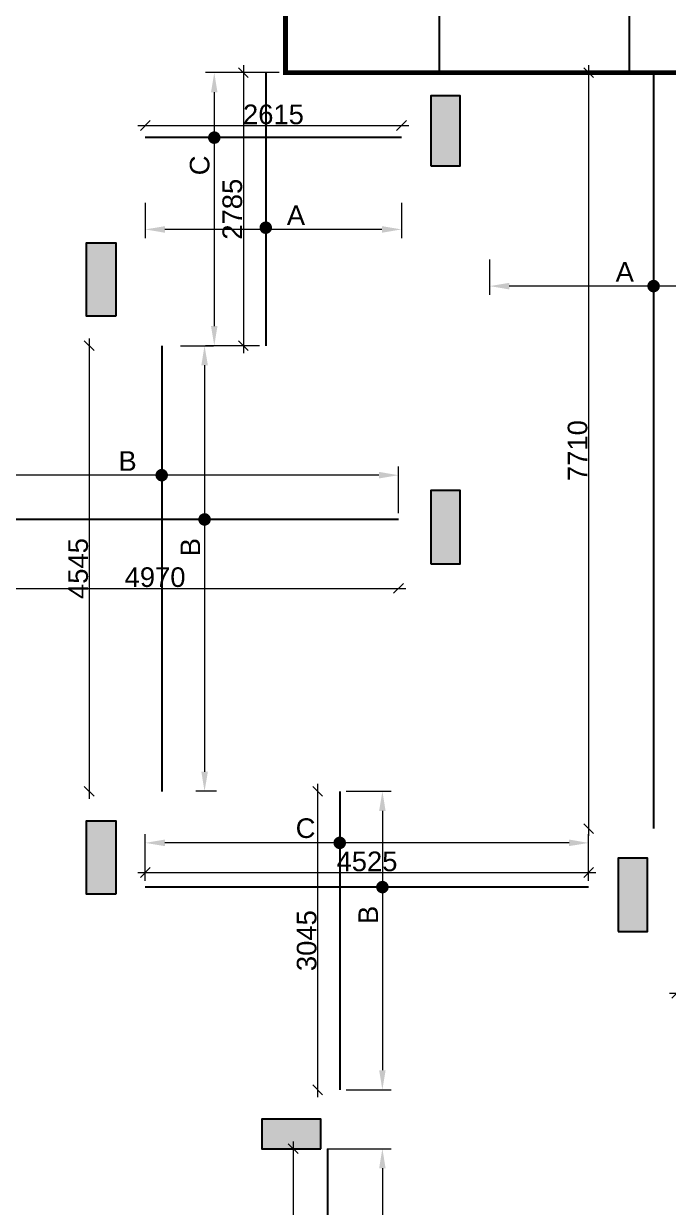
# Model space of a CAD drawing. Header units: millimetres. Extents: x 1123469 to 1883119, y -126924 to 196924.
# Drawn here: x 1764992 to 1771572, y 136600 to 148672 of the extents above; entities that cross this region are included whole.
import ezdxf

# ---------------------------------------------------------------- set-up
doc = ezdxf.new("R2010")
doc.units = ezdxf.units.MM
doc.header["$LTSCALE"] = 500
doc.header["$MEASUREMENT"] = 0
doc.header["$PDMODE"] = 34
doc.linetypes.add('CONTINOUS', pattern=[0])
doc.linetypes.add('Site$0$CENTER2', pattern=[1.125, 0.75, -0.125, 0.125, -0.125])
doc.layers.get('Defpoints').update_dxf_attribs({"lineweight": 0})
for name, color, linetype in [('COL. DIM', 3, 'Continuous'), ('GRID', 7, 'Continuous'), ('reinf.', 4, 'Continuous'), ('TOWER AREA COLUMN.', 6, 'Continuous')]:
    doc.layers.add(name, color=color, linetype=linetype)
for name, color, linetype, lineweight in [('CUT OUT', 1, 'Continuous', 13), ('dim-M', 1, 'Continuous', 15), ('FOOTING', 1, 'Continuous', 15), ('S - SUNK', 251, 'Continuous', 0), ('TOWER COL HATCH', 253, 'Continuous', 20)]:
    doc.layers.add(name, color=color, linetype=linetype, lineweight=lineweight)
doc.styles.add('3mm', font='arial.ttf')
doc.dimstyles.new('PARAMVEER', dxfattribs={"dimtxt": 200, "dimasz": 100, "dimexe": 0, "dimexo": 25, "dimgap": 10, "dimtad": 1, "dimdec": 0, "dimrnd": 5, "dimzin": 0, "dimdsep": 46, "dimtxsty": '3mm', "dimblk": 'OBLIQUE', "dimcen": 0.09, "dimdle": 75, "dimclrd": 1, "dimclre": 1, "dimclrt": 3, "dimadec": 0, "dimazin": 0, "dimtfac": 1, "dimtdec": 0, "dimtmove": 1, "dimatfit": 3, "dimfxl": 100, "dimtolj": 1, "dimtzin": 0, "dimlwd": 18, "dimlwe": 5, "dimarcsym": 0})

# ---------------------------------------------------------------- blocks, each defined once
blk = doc.blocks.new('3tgra')
at = {"layer": 'TOWER COL HATCH'}
h = blk.add_hatch(color=253, dxfattribs=at)
h.dxf.hatch_style = 1
h.paths.add_polyline_path([(1374496, 84657), (1374196, 84657), (1374196, 85372), (1374496, 85372)])
h = blk.add_hatch(color=253, dxfattribs=at)
h.dxf.hatch_style = 1
h.paths.add_polyline_path([(1377711, 83122), (1378011, 83122), (1378011, 83872), (1377711, 83872)])
h = blk.add_hatch(color=253, dxfattribs=at)
h.dxf.hatch_style = 1
h.paths.add_polyline_path([(1374496, 80597), (1374196, 80597), (1374196, 81347), (1374496, 81347)])
h = blk.add_hatch(color=253, dxfattribs=at)
h.dxf.hatch_style = 1
h.paths.add_polyline_path([(1377711, 77227), (1378011, 77227), (1378011, 77977), (1377711, 77977)])
h = blk.add_hatch(color=253, dxfattribs=at)
h.dxf.hatch_style = 1
h.paths.add_polyline_path([(1372586, 76847), (1372286, 76847), (1372286, 77597), (1372586, 77597)])
h = blk.add_hatch(color=253, dxfattribs=at)
h.dxf.hatch_style = 1
h.paths.add_polyline_path([(1375620, 74632), (1375620, 74932), (1376220, 74932), (1376220, 74632)])
at = {"layer": 'TOWER AREA COLUMN.', "color": 4}
for points in [[(1374496, 84657), (1374196, 84657), (1374196, 85372), (1374496, 85372)], [(1377711, 83122), (1378011, 83122), (1378011, 83872), (1377711, 83872)], [(1374496, 80597), (1374196, 80597), (1374196, 81347), (1374496, 81347)], [(1377711, 77227), (1378011, 77227), (1378011, 77977), (1377711, 77977)], [(1372586, 76847), (1372286, 76847), (1372286, 77597), (1372586, 77597)], [(1375620, 74632), (1375620, 74932), (1376220, 74932), (1376220, 74632)]]:
    blk.add_lwpolyline(points, close=True, dxfattribs=at)
blk = doc.blocks.new('_Oblique')
at = {"color": 0, "linetype": 'ByBlock', "lineweight": -2}
blk.add_line((-0.5, -0.5), (0.5, 0.5), dxfattribs=at)
blk = doc.blocks.new('*D2619')
at = {"layer": 'COL. DIM', "color": 1, "linetype": 'CONTINOUS', "lineweight": 5, "ltscale": 10, "transparency": 16777216}
for p, q in [((1727133, 148342), (1727133, 147560)), ((1726833, 147450), (1726833, 147740))]:
    blk.add_line(p, q, dxfattribs=at)
at = {"layer": 'COL. DIM', "color": 1, "lineweight": 18, "ltscale": 10, "transparency": 16777216}
blk.add_line((1726743, 147650), (1727223, 147650), dxfattribs=at)
at = {"layer": 'Defpoints', "color": 0, "ltscale": 10, "transparency": 16777216}
for p in [(1727133, 148407), (1727133, 147650), (1726833, 147385), (1777403, 138783), (1771658, 138638), (1777403, 138638)]:
    blk.add_point(p, dxfattribs=at)
at = {"layer": 'S - SUNK', "color": 1, "lineweight": 18, "ltscale": 10, "transparency": 16777216}
blk.add_line((1771583, 138783), (1777478, 138783), dxfattribs=at)
at = {"layer": 'S - SUNK', "color": 1, "lineweight": 5, "ltscale": 10, "transparency": 16777216}
for p, q in [((1771658, 138783), (1771658, 138783)), ((1777403, 138783), (1777403, 138783))]:
    blk.add_line(p, q, dxfattribs=at)
at = {"layer": 'COL. DIM', "color": 1, "lineweight": 18, "ltscale": 10, "transparency": 16777216, "xscale": 90, "yscale": 90, "zscale": 90, "rotation": 180}
blk.add_blockref('_Oblique', (1726833, 147650), dxfattribs=at)
at = {"layer": 'COL. DIM', "color": 1, "lineweight": 18, "ltscale": 10, "transparency": 16777216, "xscale": 90, "yscale": 90, "zscale": 90}
blk.add_blockref('_Oblique', (1727133, 147650), dxfattribs=at)
at = {"layer": 'S - SUNK', "color": 1, "lineweight": 18, "ltscale": 10, "transparency": 16777216, "xscale": 100, "yscale": 100, "zscale": 100, "rotation": 180}
blk.add_blockref('_Oblique', (1771658, 138783), dxfattribs=at)
at = {"layer": 'S - SUNK', "color": 1, "lineweight": 18, "ltscale": 10, "transparency": 16777216, "xscale": 100, "yscale": 100, "zscale": 100}
blk.add_blockref('_Oblique', (1777403, 138783), dxfattribs=at)
at = {"layer": 'COL. DIM', "color": 3, "ltscale": 10, "transparency": 16777216, "insert": (1726983, 147797), "char_height": 200, "attachment_point": 5, "style": '3mm'}
blk.add_mtext('\\A1;300', dxfattribs=at)
at = {"layer": 'S - SUNK', "color": 3, "ltscale": 10, "transparency": 16777216, "insert": (1774531, 138895), "char_height": 200, "attachment_point": 5, "style": '3mm'}
blk.add_mtext('\\A1;5745', dxfattribs=at)
blk = doc.blocks.new('*D2620')
at = {"layer": 'COL. DIM', "color": 1, "lineweight": 18, "ltscale": 10, "transparency": 16777216}
for p, q in [((1724487, 148017), (1724487, 148497)), ((1724487, 147478), (1724487, 148107))]:
    blk.add_line(p, q, dxfattribs=at)
at = {"layer": 'COL. DIM', "color": 1, "linetype": 'CONTINOUS', "lineweight": 5, "ltscale": 10, "transparency": 16777216}
for p, q in [((1724574, 148407), (1724397, 148407)), ((1724879, 148107), (1724397, 148107))]:
    blk.add_line(p, q, dxfattribs=at)
at = {"layer": 'Defpoints', "color": 0, "ltscale": 10, "transparency": 16777216}
for p in [(1724487, 148407), (1724639, 148407), (1724944, 148107), (1739358, 147158), (1733828, 147040), (1739358, 147040), (1770889, 134233), (1770567, 126523), (1770889, 126523)]:
    blk.add_point(p, dxfattribs=at)
at = {"layer": 'S - SUNK', "color": 1, "lineweight": 18, "ltscale": 10, "transparency": 16777216}
for p, q in [((1733753, 147158), (1739433, 147158)), ((1770567, 134308), (1770567, 126448))]:
    blk.add_line(p, q, dxfattribs=at)
at = {"layer": 'S - SUNK', "color": 1, "lineweight": 5, "ltscale": 10, "transparency": 16777216}
for p, q in [((1733828, 147158), (1733828, 147158)), ((1739358, 147158), (1739358, 147158)), ((1770567, 134233), (1770567, 134233)), ((1770567, 126523), (1770567, 126523))]:
    blk.add_line(p, q, dxfattribs=at)
at = {"layer": 'COL. DIM', "color": 1, "lineweight": 18, "ltscale": 10, "transparency": 16777216, "xscale": 90, "yscale": 90, "zscale": 90}
for p, rotation in [((1724487, 148407), 90), ((1724487, 148107), 270)]:
    blk.add_blockref('_Oblique', p, dxfattribs=dict(at, rotation=rotation))
at = {"layer": 'S - SUNK', "color": 1, "lineweight": 18, "ltscale": 10, "transparency": 16777216, "xscale": 100, "yscale": 100, "zscale": 100}
for p, rotation in [((1733828, 147158), 180), ((1770567, 134233), 90), ((1770567, 126523), 270)]:
    blk.add_blockref('_Oblique', p, dxfattribs=dict(at, rotation=rotation))
blk.add_blockref('_Oblique', (1739358, 147158), dxfattribs=at)
at = {"layer": 'COL. DIM', "color": 3, "ltscale": 10, "transparency": 16777216, "insert": (1724339, 147744), "char_height": 200, "attachment_point": 5, "rotation": 90, "style": '3mm'}
blk.add_mtext('\\A1;300', dxfattribs=at)
at = {"layer": 'S - SUNK', "color": 3, "ltscale": 10, "transparency": 16777216, "insert": (1736593, 147270), "char_height": 200, "attachment_point": 5, "style": '3mm'}
blk.add_mtext('\\A1;5530', dxfattribs=at)
at = {"layer": 'S - SUNK', "color": 3, "ltscale": 10, "transparency": 16777216, "insert": (1770455, 130378), "char_height": 200, "attachment_point": 5, "rotation": 90, "style": '3mm'}
blk.add_mtext('\\A1;7710', dxfattribs=at)
blk = doc.blocks.new('*D2576')
at = {"layer": 'COL. DIM', "color": 1, "linetype": 'CONTINOUS', "lineweight": 5, "ltscale": 10, "transparency": 16777216}
for p, q in [((1766591, 145388), (1766928, 145388)), ((1766960, 140843), (1766748, 140843))]:
    blk.add_line(p, q, dxfattribs=at)
at = {"layer": 'COL. DIM', "color": 1, "lineweight": 18, "ltscale": 10, "transparency": 16777216}
blk.add_line((1766838, 145188), (1766838, 141043), dxfattribs=at)
at = {"layer": 'COL. DIM', "color": 1, "ltscale": 10, "transparency": 16777216}
for points in [[(1766805, 145188), (1766872, 145188), (1766838, 145388)], [(1766805, 141043), (1766872, 141043), (1766838, 140843)]]:
    blk.add_solid(points, dxfattribs=at)
at = {"layer": 'Defpoints', "color": 0, "ltscale": 10, "transparency": 16777216}
for p in [(1766526, 145388), (1766838, 140843), (1767025, 140843)]:
    blk.add_point(p, dxfattribs=at)
at = {"layer": 'COL. DIM', "color": 3, "ltscale": 10, "transparency": 16777216, "insert": (1766693, 143333), "char_height": 200, "attachment_point": 5, "rotation": 90, "style": '3mm'}
blk.add_mtext('\\A1;B', dxfattribs=at)
blk = doc.blocks.new('*D2581')
at = {"layer": 'COL. DIM', "color": 1, "linetype": 'CONTINOUS', "lineweight": 5, "ltscale": 10, "transparency": 16777216}
for p, q in [((1767598, 148173), (1766847, 148173)), ((1767398, 145388), (1766847, 145388))]:
    blk.add_line(p, q, dxfattribs=at)
at = {"layer": 'COL. DIM', "color": 1, "lineweight": 18, "ltscale": 10, "transparency": 16777216}
blk.add_line((1766937, 147973), (1766937, 145588), dxfattribs=at)
at = {"layer": 'COL. DIM', "color": 1, "ltscale": 10, "transparency": 16777216}
for points in [[(1766904, 147973), (1766970, 147973), (1766937, 148173)], [(1766904, 145588), (1766970, 145588), (1766937, 145388)]]:
    blk.add_solid(points, dxfattribs=at)
at = {"layer": 'Defpoints', "color": 0, "ltscale": 10, "transparency": 16777216}
for p in [(1767663, 148173), (1766937, 145388), (1767463, 145388)]:
    blk.add_point(p, dxfattribs=at)
at = {"layer": 'COL. DIM', "color": 3, "ltscale": 10, "transparency": 16777216, "insert": (1766789, 147227), "char_height": 200, "attachment_point": 5, "rotation": 90, "style": '3mm'}
blk.add_mtext('\\A1;C', dxfattribs=at)
blk = doc.blocks.new('*D2590')
at = {"layer": 'COL. DIM', "color": 1, "linetype": 'CONTINOUS', "lineweight": 5, "ltscale": 10, "transparency": 16777216}
for p, q in [((1768283, 140843), (1768743, 140843)), ((1768283, 137798), (1768743, 137798))]:
    blk.add_line(p, q, dxfattribs=at)
at = {"layer": 'COL. DIM', "color": 1, "lineweight": 18, "ltscale": 10, "transparency": 16777216}
blk.add_line((1768653, 140643), (1768653, 137998), dxfattribs=at)
at = {"layer": 'COL. DIM', "color": 1, "ltscale": 10, "transparency": 16777216}
for points in [[(1768620, 140643), (1768686, 140643), (1768653, 140843)], [(1768620, 137998), (1768686, 137998), (1768653, 137798)]]:
    blk.add_solid(points, dxfattribs=at)
at = {"layer": 'Defpoints', "color": 0, "ltscale": 10, "transparency": 16777216}
for p in [(1768218, 140843), (1768218, 137798), (1768653, 137798)]:
    blk.add_point(p, dxfattribs=at)
at = {"layer": 'COL. DIM', "color": 3, "ltscale": 10, "transparency": 16777216, "insert": (1768508, 139583), "char_height": 200, "attachment_point": 5, "rotation": 90, "style": '3mm'}
blk.add_mtext('\\A1;B', dxfattribs=at)
blk = doc.blocks.new('*D2604')
at = {"layer": 'COL. DIM', "color": 1, "linetype": 'CONTINOUS', "lineweight": 5, "ltscale": 10, "transparency": 16777216}
for p, q in [((1768089, 137198), (1768743, 137198)), ((1767182, 133283), (1768743, 133283))]:
    blk.add_line(p, q, dxfattribs=at)
at = {"layer": 'COL. DIM', "color": 1, "lineweight": 18, "ltscale": 10, "transparency": 16777216}
blk.add_line((1768653, 136998), (1768653, 133483), dxfattribs=at)
at = {"layer": 'COL. DIM', "color": 1, "ltscale": 10, "transparency": 16777216}
for points in [[(1768620, 136998), (1768686, 136998), (1768653, 137198)], [(1768620, 133483), (1768686, 133483), (1768653, 133283)]]:
    blk.add_solid(points, dxfattribs=at)
at = {"layer": 'Defpoints', "color": 0, "ltscale": 10, "transparency": 16777216}
for p in [(1768024, 137198), (1767117, 133283), (1768653, 133283)]:
    blk.add_point(p, dxfattribs=at)
at = {"layer": 'COL. DIM', "color": 3, "ltscale": 10, "transparency": 16777216, "insert": (1768508, 134942), "char_height": 200, "attachment_point": 5, "rotation": 90, "style": '3mm'}
blk.add_mtext('\\A1;B', dxfattribs=at)
blk = doc.blocks.new('*D2428')
at = {"layer": 'COL. DIM', "color": 1, "linetype": 'CONTINOUS', "lineweight": 5, "ltscale": 10, "transparency": 16777216}
for p, q in [((1763848, 143681), (1763848, 144157)), ((1768818, 143681), (1768818, 144157))]:
    blk.add_line(p, q, dxfattribs=at)
at = {"layer": 'COL. DIM', "color": 1, "lineweight": 18, "ltscale": 10, "transparency": 16777216}
blk.add_line((1768618, 144067), (1764048, 144067), dxfattribs=at)
at = {"layer": 'COL. DIM', "color": 1, "ltscale": 10, "transparency": 16777216}
for points in [[(1764048, 144101), (1764048, 144034), (1763848, 144067)], [(1768618, 144101), (1768618, 144034), (1768818, 144067)]]:
    blk.add_solid(points, dxfattribs=at)
at = {"layer": 'Defpoints', "color": 0, "ltscale": 10, "transparency": 16777216}
for p in [(1763848, 144067), (1763848, 143616), (1768818, 143616)]:
    blk.add_point(p, dxfattribs=at)
at = {"layer": 'COL. DIM', "color": 3, "ltscale": 10, "transparency": 16777216, "insert": (1766052, 144212), "char_height": 200, "width": 21.48, "attachment_point": 5, "style": '3mm'}
blk.add_mtext('\\A1;B', dxfattribs=at)
blk = doc.blocks.new('*D2429')
at = {"layer": 'COL. DIM', "color": 1, "linetype": 'CONTINOUS', "lineweight": 5, "ltscale": 10, "transparency": 16777216}
for p, q in [((1766233, 139931), (1766233, 140407)), ((1770758, 139931), (1770758, 140407))]:
    blk.add_line(p, q, dxfattribs=at)
at = {"layer": 'COL. DIM', "color": 1, "lineweight": 18, "ltscale": 10, "transparency": 16777216}
blk.add_line((1770558, 140317), (1766433, 140317), dxfattribs=at)
at = {"layer": 'COL. DIM', "color": 1, "ltscale": 10, "transparency": 16777216}
for points in [[(1766433, 140351), (1766433, 140284), (1766233, 140317)], [(1770558, 140351), (1770558, 140284), (1770758, 140317)]]:
    blk.add_solid(points, dxfattribs=at)
at = {"layer": 'Defpoints', "color": 0, "ltscale": 10, "transparency": 16777216}
for p in [(1766233, 140317), (1766233, 139866), (1770758, 139866)]:
    blk.add_point(p, dxfattribs=at)
at = {"layer": 'COL. DIM', "color": 3, "ltscale": 10, "transparency": 16777216, "insert": (1767869, 140466), "char_height": 200, "width": 21.48, "attachment_point": 5, "style": '3mm'}
blk.add_mtext('\\A1;C', dxfattribs=at)
blk = doc.blocks.new('*D2431')
at = {"layer": 'COL. DIM', "color": 1, "linetype": 'CONTINOUS', "lineweight": 5, "ltscale": 10, "transparency": 16777216}
for p, q in [((1769748, 146266), (1769748, 145906)), ((1772383, 146266), (1772383, 145906))]:
    blk.add_line(p, q, dxfattribs=at)
at = {"layer": 'COL. DIM', "color": 1, "lineweight": 18, "ltscale": 10, "transparency": 16777216}
blk.add_line((1772183, 145996), (1769948, 145996), dxfattribs=at)
at = {"layer": 'COL. DIM', "color": 1, "ltscale": 10, "transparency": 16777216}
for points in [[(1769948, 146029), (1769948, 145962), (1769748, 145996)], [(1772183, 146029), (1772183, 145962), (1772383, 145996)]]:
    blk.add_solid(points, dxfattribs=at)
at = {"layer": 'Defpoints', "color": 0, "ltscale": 10, "transparency": 16777216}
for p in [(1769748, 146331), (1772383, 146331), (1769748, 145996)]:
    blk.add_point(p, dxfattribs=at)
at = {"layer": 'COL. DIM', "color": 3, "ltscale": 10, "transparency": 16777216, "insert": (1771127, 146141), "char_height": 200, "width": 21.48, "attachment_point": 5, "style": '3mm'}
blk.add_mtext('\\A1;A', dxfattribs=at)
blk = doc.blocks.new('*D2432')
at = {"layer": 'COL. DIM', "color": 1, "linetype": 'CONTINOUS', "lineweight": 5, "ltscale": 10, "transparency": 16777216}
for p, q in [((1766233, 146844), (1766233, 146484)), ((1768848, 146844), (1768848, 146484))]:
    blk.add_line(p, q, dxfattribs=at)
at = {"layer": 'COL. DIM', "color": 1, "lineweight": 18, "ltscale": 10, "transparency": 16777216}
blk.add_line((1768648, 146574), (1766433, 146574), dxfattribs=at)
at = {"layer": 'COL. DIM', "color": 1, "ltscale": 10, "transparency": 16777216}
for points in [[(1766433, 146607), (1766433, 146540), (1766233, 146574)], [(1768648, 146607), (1768648, 146540), (1768848, 146574)]]:
    blk.add_solid(points, dxfattribs=at)
at = {"layer": 'Defpoints', "color": 0, "ltscale": 10, "transparency": 16777216}
for p in [(1766233, 146909), (1768848, 146909), (1766233, 146574)]:
    blk.add_point(p, dxfattribs=at)
at = {"layer": 'COL. DIM', "color": 3, "ltscale": 10, "transparency": 16777216, "insert": (1767771, 146719), "char_height": 200, "width": 21.48, "attachment_point": 5, "style": '3mm'}
blk.add_mtext('\\A1;A', dxfattribs=at)
blk = doc.blocks.new('*D2735')
at = {"layer": 'Defpoints', "color": 0, "ltscale": 10, "transparency": 16777216}
for p in [(1768093, 137198), (1767743, 133283), (1768093, 133283)]:
    blk.add_point(p, dxfattribs=at)
at = {"layer": 'S - SUNK', "color": 1, "lineweight": 18, "ltscale": 10, "transparency": 16777216}
blk.add_line((1767743, 137273), (1767743, 133208), dxfattribs=at)
at = {"layer": 'S - SUNK', "color": 1, "lineweight": 5, "ltscale": 10, "transparency": 16777216}
for p, q in [((1767744, 137198), (1767743, 137198)), ((1767744, 133283), (1767743, 133283))]:
    blk.add_line(p, q, dxfattribs=at)
at = {"layer": 'S - SUNK', "color": 1, "lineweight": 18, "ltscale": 10, "transparency": 16777216, "xscale": 100, "yscale": 100, "zscale": 100}
for p, rotation in [((1767743, 137198), 90), ((1767743, 133283), 270)]:
    blk.add_blockref('_Oblique', p, dxfattribs=dict(at, rotation=rotation))
at = {"layer": 'S - SUNK', "color": 3, "ltscale": 10, "transparency": 16777216, "insert": (1767631, 135240), "char_height": 200, "attachment_point": 5, "rotation": 90, "style": '3mm'}
blk.add_mtext('\\A1;3915', dxfattribs=at)
blk = doc.blocks.new('*D2739')
at = {"layer": 'Defpoints', "color": 0, "ltscale": 10, "transparency": 16777216}
for p in [(1767993, 140843), (1768218, 140843), (1768218, 137798)]:
    blk.add_point(p, dxfattribs=at)
at = {"layer": 'S - SUNK', "color": 1, "lineweight": 18, "ltscale": 10, "transparency": 16777216}
blk.add_line((1767993, 137723), (1767993, 140918), dxfattribs=at)
at = {"layer": 'S - SUNK', "color": 1, "lineweight": 5, "ltscale": 10, "transparency": 16777216}
for p, q in [((1767993, 140843), (1767993, 140843)), ((1767993, 137798), (1767993, 137798))]:
    blk.add_line(p, q, dxfattribs=at)
at = {"layer": 'S - SUNK', "color": 1, "lineweight": 18, "ltscale": 10, "transparency": 16777216, "xscale": 100, "yscale": 100, "zscale": 100}
for p, rotation in [((1767993, 140843), 90), ((1767993, 137798), 270)]:
    blk.add_blockref('_Oblique', p, dxfattribs=dict(at, rotation=rotation))
at = {"layer": 'S - SUNK', "color": 3, "ltscale": 10, "transparency": 16777216, "insert": (1767881, 139320), "char_height": 200, "attachment_point": 5, "rotation": 90, "style": '3mm'}
blk.add_mtext('\\A1;3045', dxfattribs=at)
blk = doc.blocks.new('*D2740')
at = {"layer": 'Defpoints', "color": 0, "ltscale": 10, "transparency": 16777216}
for p in [(1770758, 140015), (1766233, 139866), (1770758, 139866)]:
    blk.add_point(p, dxfattribs=at)
at = {"layer": 'S - SUNK', "color": 1, "lineweight": 18, "ltscale": 10, "transparency": 16777216}
blk.add_line((1766158, 140015), (1770833, 140015), dxfattribs=at)
at = {"layer": 'S - SUNK', "color": 1, "lineweight": 5, "ltscale": 10, "transparency": 16777216}
for p, q in [((1766233, 140015), (1766233, 140015)), ((1770758, 140015), (1770758, 140015))]:
    blk.add_line(p, q, dxfattribs=at)
at = {"layer": 'S - SUNK', "color": 1, "lineweight": 18, "ltscale": 10, "transparency": 16777216, "xscale": 100, "yscale": 100, "zscale": 100, "rotation": 180}
blk.add_blockref('_Oblique', (1766233, 140015), dxfattribs=at)
at = {"layer": 'S - SUNK', "color": 1, "lineweight": 18, "ltscale": 10, "transparency": 16777216, "xscale": 100, "yscale": 100, "zscale": 100}
blk.add_blockref('_Oblique', (1770758, 140015), dxfattribs=at)
at = {"layer": 'S - SUNK', "color": 3, "ltscale": 10, "transparency": 16777216, "insert": (1768496, 140127), "char_height": 200, "attachment_point": 5, "style": '3mm'}
blk.add_mtext('\\A1;4525', dxfattribs=at)
blk = doc.blocks.new('*D2745')
at = {"layer": 'Defpoints', "color": 0, "ltscale": 10, "transparency": 16777216}
for p in [(1771421, 148173), (1770758, 140463), (1771421, 140463)]:
    blk.add_point(p, dxfattribs=at)
at = {"layer": 'S - SUNK', "color": 1, "lineweight": 18, "ltscale": 10, "transparency": 16777216}
blk.add_line((1770758, 148248), (1770758, 140388), dxfattribs=at)
at = {"layer": 'S - SUNK', "color": 1, "lineweight": 5, "ltscale": 10, "transparency": 16777216}
for p, q in [((1770759, 148173), (1770758, 148173)), ((1770759, 140463), (1770758, 140463))]:
    blk.add_line(p, q, dxfattribs=at)
at = {"layer": 'S - SUNK', "color": 1, "lineweight": 18, "ltscale": 10, "transparency": 16777216, "xscale": 100, "yscale": 100, "zscale": 100}
for p, rotation in [((1770758, 148173), 90), ((1770758, 140463), 270)]:
    blk.add_blockref('_Oblique', p, dxfattribs=dict(at, rotation=rotation))
at = {"layer": 'S - SUNK', "color": 3, "ltscale": 10, "transparency": 16777216, "insert": (1770646, 144318), "char_height": 200, "attachment_point": 5, "rotation": 90, "style": '3mm'}
blk.add_mtext('\\A1;7710', dxfattribs=at)
blk = doc.blocks.new('*D2746')
at = {"layer": 'Defpoints', "color": 0, "ltscale": 10, "transparency": 16777216}
for p in [(1763848, 143616), (1768818, 143616), (1768818, 142913)]:
    blk.add_point(p, dxfattribs=at)
at = {"layer": 'S - SUNK', "color": 1, "lineweight": 18, "ltscale": 10, "transparency": 16777216}
blk.add_line((1763773, 142913), (1768893, 142913), dxfattribs=at)
at = {"layer": 'S - SUNK', "color": 1, "lineweight": 5, "ltscale": 10, "transparency": 16777216}
for p, q in [((1763848, 142914), (1763848, 142913)), ((1768818, 142914), (1768818, 142913))]:
    blk.add_line(p, q, dxfattribs=at)
at = {"layer": 'S - SUNK', "color": 1, "lineweight": 18, "ltscale": 10, "transparency": 16777216, "xscale": 100, "yscale": 100, "zscale": 100, "rotation": 180}
blk.add_blockref('_Oblique', (1763848, 142913), dxfattribs=at)
at = {"layer": 'S - SUNK', "color": 1, "lineweight": 18, "ltscale": 10, "transparency": 16777216, "xscale": 100, "yscale": 100, "zscale": 100}
blk.add_blockref('_Oblique', (1768818, 142913), dxfattribs=at)
at = {"layer": 'S - SUNK', "color": 3, "ltscale": 10, "transparency": 16777216, "insert": (1766333, 143026), "char_height": 200, "attachment_point": 5, "style": '3mm'}
blk.add_mtext('\\A1;4970', dxfattribs=at)
blk = doc.blocks.new('*D2747')
at = {"layer": 'Defpoints', "color": 0, "ltscale": 10, "transparency": 16777216}
for p in [(1766401, 145388), (1765660, 140843), (1766401, 140843)]:
    blk.add_point(p, dxfattribs=at)
at = {"layer": 'S - SUNK', "color": 1, "lineweight": 18, "ltscale": 10, "transparency": 16777216}
blk.add_line((1765660, 145463), (1765660, 140768), dxfattribs=at)
at = {"layer": 'S - SUNK', "color": 1, "lineweight": 5, "ltscale": 10, "transparency": 16777216}
for p, q in [((1765661, 145388), (1765660, 145388)), ((1765661, 140843), (1765660, 140843))]:
    blk.add_line(p, q, dxfattribs=at)
at = {"layer": 'S - SUNK', "color": 1, "lineweight": 18, "ltscale": 10, "transparency": 16777216, "xscale": 100, "yscale": 100, "zscale": 100}
for p, rotation in [((1765660, 145388), 90), ((1765660, 140843), 270)]:
    blk.add_blockref('_Oblique', p, dxfattribs=dict(at, rotation=rotation))
at = {"layer": 'S - SUNK', "color": 3, "ltscale": 10, "transparency": 16777216, "insert": (1765549, 143115), "char_height": 200, "attachment_point": 5, "rotation": 90, "style": '3mm'}
blk.add_mtext('\\A1;4545', dxfattribs=at)
blk = doc.blocks.new('*D2748')
at = {"layer": 'Defpoints', "color": 0, "ltscale": 10, "transparency": 16777216}
for p in [(1768848, 147634), (1766233, 147510), (1768848, 147510)]:
    blk.add_point(p, dxfattribs=at)
at = {"layer": 'S - SUNK', "color": 1, "lineweight": 18, "ltscale": 10, "transparency": 16777216}
blk.add_line((1766158, 147634), (1768923, 147634), dxfattribs=at)
at = {"layer": 'S - SUNK', "color": 1, "lineweight": 5, "ltscale": 10, "transparency": 16777216}
for p, q in [((1766233, 147634), (1766233, 147634)), ((1768848, 147634), (1768848, 147634))]:
    blk.add_line(p, q, dxfattribs=at)
at = {"layer": 'S - SUNK', "color": 1, "lineweight": 18, "ltscale": 10, "transparency": 16777216, "xscale": 100, "yscale": 100, "zscale": 100, "rotation": 180}
blk.add_blockref('_Oblique', (1766233, 147634), dxfattribs=at)
at = {"layer": 'S - SUNK', "color": 1, "lineweight": 18, "ltscale": 10, "transparency": 16777216, "xscale": 100, "yscale": 100, "zscale": 100}
blk.add_blockref('_Oblique', (1768848, 147634), dxfattribs=at)
at = {"layer": 'S - SUNK', "color": 3, "ltscale": 10, "transparency": 16777216, "insert": (1767541, 147746), "char_height": 200, "attachment_point": 5, "style": '3mm'}
blk.add_mtext('\\A1;2615', dxfattribs=at)
blk = doc.blocks.new('*D2749')
at = {"layer": 'Defpoints', "color": 0, "ltscale": 10, "transparency": 16777216}
for p in [(1767463, 148173), (1767234, 145388), (1767463, 145388)]:
    blk.add_point(p, dxfattribs=at)
at = {"layer": 'S - SUNK', "color": 1, "lineweight": 18, "ltscale": 10, "transparency": 16777216}
blk.add_line((1767234, 148248), (1767234, 145313), dxfattribs=at)
at = {"layer": 'S - SUNK', "color": 1, "lineweight": 5, "ltscale": 10, "transparency": 16777216}
for p, q in [((1767234, 148173), (1767234, 148173)), ((1767234, 145388), (1767234, 145388))]:
    blk.add_line(p, q, dxfattribs=at)
at = {"layer": 'S - SUNK', "color": 1, "lineweight": 18, "ltscale": 10, "transparency": 16777216, "xscale": 100, "yscale": 100, "zscale": 100}
for p, rotation in [((1767234, 148173), 90), ((1767234, 145388), 270)]:
    blk.add_blockref('_Oblique', p, dxfattribs=dict(at, rotation=rotation))
at = {"layer": 'S - SUNK', "color": 3, "ltscale": 10, "transparency": 16777216, "insert": (1767122, 146780), "char_height": 200, "attachment_point": 5, "rotation": 90, "style": '3mm'}
blk.add_mtext('\\A1;2785', dxfattribs=at)
blk = doc.blocks.new('*D3556')
at = {"layer": 'COL. DIM', "color": 1, "lineweight": 18, "ltscale": 10, "transparency": 16777216}
blk.add_line((1817174, 134748), (1817174, 133598), dxfattribs=at)
at = {"layer": 'COL. DIM', "color": 1, "linetype": 'CONTINOUS', "lineweight": 5, "ltscale": 10, "transparency": 16777216}
for p, q in [((1817864, 134658), (1817084, 134658)), ((1816402, 133688), (1817264, 133688))]:
    blk.add_line(p, q, dxfattribs=at)
at = {"layer": 'Defpoints', "color": 0, "ltscale": 10, "transparency": 16777216}
for p in [(1417088, 156599), (1417241, 156599), (1417241, 155194), (1817929, 134658), (1816337, 133688), (1817174, 133688)]:
    blk.add_point(p, dxfattribs=at)
at = {"layer": 'S - SUNK', "color": 1, "lineweight": 18, "ltscale": 10, "transparency": 16777216}
blk.add_line((1417088, 155119), (1417088, 156674), dxfattribs=at)
at = {"layer": 'S - SUNK', "color": 1, "lineweight": 5, "ltscale": 10, "transparency": 16777216}
for p, q in [((1417088, 156599), (1417088, 156599)), ((1417088, 155194), (1417088, 155194))]:
    blk.add_line(p, q, dxfattribs=at)
at = {"layer": 'COL. DIM', "color": 1, "lineweight": 18, "ltscale": 10, "transparency": 16777216, "xscale": 90, "yscale": 90, "zscale": 90}
for p, rotation in [((1817174, 134658), 90), ((1817174, 133688), 270)]:
    blk.add_blockref('_Oblique', p, dxfattribs=dict(at, rotation=rotation))
at = {"layer": 'S - SUNK', "color": 1, "lineweight": 18, "ltscale": 10, "transparency": 16777216, "xscale": 100, "yscale": 100, "zscale": 100}
for p, rotation in [((1417088, 156599), 90), ((1417088, 155194), 270)]:
    blk.add_blockref('_Oblique', p, dxfattribs=dict(at, rotation=rotation))
at = {"layer": 'COL. DIM', "color": 3, "ltscale": 10, "transparency": 16777216, "insert": (1817027, 134173), "char_height": 200, "attachment_point": 5, "rotation": 90, "style": '3mm'}
blk.add_mtext('\\A1;970', dxfattribs=at)
at = {"layer": 'S - SUNK', "color": 3, "ltscale": 10, "transparency": 16777216, "insert": (1416976, 155897), "char_height": 200, "attachment_point": 5, "rotation": 90, "style": '3mm'}
blk.add_mtext('\\A1;1405', dxfattribs=at)

msp = doc.modelspace()

# ---------------------------------------------------------------- linework, layer by layer
at = {"layer": 'dim-M', "color": 4, "ltscale": 10, "const_width": 63.8}
for points in [[(1766968.8, 147510, -1), (1766905.1, 147510, -1)], [(1767494.7, 146591.6, -1), (1767431, 146591.6, -1)], [(1771453.2, 145995.7, -1), (1771389.4, 145995.7, -1)], [(1766432.5, 144067.2, -1), (1766368.8, 144067.2, -1)], [(1766870.2, 143615.9, -1), (1766806.4, 143615.9, -1)], [(1768249.5, 140317.2, -1), (1768185.7, 140317.2, -1)], [(1768685, 139865.9, -1), (1768621.3, 139865.9, -1)]]:
    msp.add_lwpolyline(points, format="xyb", close=True, dxfattribs=at)
at = {"layer": 'FOOTING', "color": 3, "ltscale": 10, "const_width": 50}
msp.add_lwpolyline([(1726403.3, 154737.5), (1753143.3, 154737.5), (1753143.3, 156142.5), (1754838.3, 156142.5), (1754838.3, 156957.3), (1758788.3, 156957.3), (1758788.3, 158457.3), (1767663.3, 158457.3), (1767663.3, 148172.6), (1778753.3, 148172.6), (1778753.3, 126522.5), (1770198.3, 126522.5)], dxfattribs=at)
at = {"layer": 'GRID', "color": 16, "linetype": 'Site$0$CENTER2', "ltscale": 3}
for points in [[(1769233.3, 160946.9), (1769233.3, 148172.6)], [(1771173.3, 160946.9), (1771173.3, 148172.6)]]:
    msp.add_lwpolyline(points, dxfattribs=at)
at = {"layer": 'reinf.', "color": 4, "ltscale": 10}
for p, q in [((1767462.8, 148172.6), (1767462.8, 145387.6)), ((1771421.3, 148172.6), (1771421.3, 140462.6)), ((1766400.7, 145387.6), (1766400.7, 140842.6)), ((1768217.6, 140842.6), (1768217.6, 137797.5)), ((1768092.6, 137197.5), (1768092.6, 133282.5))]:
    msp.add_line(p, q, dxfattribs=at)
at = {"layer": 'reinf.', "color": 4, "ltscale": 1.4}
for p, q in [((1768848.3, 147510), (1766233.3, 147510)), ((1768818.3, 143615.9), (1763848.3, 143615.9)), ((1770758.4, 139865.9), (1766233.3, 139865.9))]:
    msp.add_line(p, q, dxfattribs=at)

# ---------------------------------------------------------------- block references
at = {"layer": 'CUT OUT', "color": 4, "xscale": -1}
msp.add_blockref('3tgra', (3143643.9, 62565.7), dxfattribs=at)

# ---------------------------------------------------------------- dimensions: what is measured, and where the dimension line sits
at = {"layer": 'COL. DIM', "color": 6, "ltscale": 10}
dim = msp.add_linear_dim(base=(1817173.9, 133687.8), p1=(1817928.7, 134657.8), p2=(1816337.2, 133687.8), angle=90, dimstyle='PARAMVEER', override={"dimasz": 90, "dimexe": 90, "dimexo": 65, "dimgap": 45, "dimpost": '\\X', "dimdle": 90, "dimfxl": 0.18, "dimarcsym": 1}, dxfattribs=at)
dim.commit()
dim.dimension.update_dxf_attribs({"geometry": '*D3556', "text_midpoint": (1817026.8, 134172.8)})
dim = msp.add_linear_dim(base=(1724486.7, 148407.5), p1=(1724944, 148107.5), p2=(1724639.4, 148407.5), angle=270, dimstyle='PARAMVEER', override={"dimasz": 90, "dimexe": 90, "dimexo": 65, "dimgap": 45, "dimpost": '\\X', "dimdle": 90, "dimfxl": 0.18, "dimarcsym": 1}, dxfattribs=at)
dim.commit()
dim.dimension.update_dxf_attribs({"geometry": '*D2620', "text_midpoint": (1724446.2, 147743.8), "dimtype": 160})
dim = msp.add_linear_dim(base=(1727133.3, 147649.5), p1=(1726833.3, 147384.7), p2=(1727133.3, 148407.5), dimstyle='PARAMVEER', override={"dimasz": 90, "dimexe": 90, "dimexo": 65, "dimgap": 45, "dimpost": '\\X', "dimdle": 90, "dimfxl": 0.18, "dimarcsym": 1}, dxfattribs=at)
dim.commit()
dim.dimension.update_dxf_attribs({"geometry": '*D2619', "text_midpoint": (1726983.3, 147649.5), "dimtype": 160})
for base, p1, p2, angle, text, picture, middle in [((1766936.9, 145387.6), (1767663.3, 148172.6), (1767462.8, 145387.6), 90, 'C', '*D2581', (1766936.9, 147227.1)), ((1766233.3, 146573.6), (1768848.3, 146908.6), (1766233.3, 146908.6), 180, 'A', '*D2432', (1767770.7, 146573.6)), ((1769748.3, 145995.7), (1772383.3, 146330.7), (1769748.3, 146330.7), 180, 'A', '*D2431', (1771127.5, 145995.7)), ((1766838.3, 140842.6), (1766525.9, 145387.6), (1767024.7, 140842.6), 90, 'B', '*D2576', (1766838.3, 143333)), ((1763848.3, 144067.2), (1768818.3, 143615.9), (1763848.3, 143615.9), 180, 'B', '*D2428', (1766052.5, 144067.2)), ((1768653.1, 137797.5), (1768217.6, 140842.6), (1768217.6, 137797.5), 90, 'B', '*D2590', (1768653.1, 139583)), ((1766233.3, 140317.2), (1770758.4, 139865.9), (1766233.3, 139865.9), 180, 'C', '*D2429', (1767869.4, 140317.2)), ((1768653.1, 133282.5), (1768023.6, 137197.5), (1767116.7, 133282.5), 90, 'B', '*D2604', (1768653.1, 134942))]:
    dim = msp.add_linear_dim(base=base, p1=p1, p2=p2, angle=angle, text=text, dimstyle='PARAMVEER', override={"dimasz": 200, "dimexe": 90, "dimexo": 65, "dimgap": 45, "dimpost": '\\X', "dimsah": 1, "dimdle": 90, "dimfxl": 0.18, "dimarcsym": 1}, dxfattribs=at)
    dim.commit()
    dim.dimension.update_dxf_attribs({"geometry": picture, "text_midpoint": middle, "dimtype": 160})
at = {"layer": 'S - SUNK', "color": 4, "ltscale": 10}
for base, p1, p2, picture, middle in [((1417087.7, 156599.2), (1417240.6, 155194.2), (1417240.6, 156599.2), '*D3556', (1416975.6, 155896.7)), ((1770567, 126522.5), (1770889.4, 134232.5), (1770889.4, 126522.5), '*D2620', (1770454.8, 130377.5)), ((1767234.2, 145387.6), (1767462.8, 148172.6), (1767462.8, 145387.6), '*D2749', (1767122.1, 146780.1)), ((1770758.4, 140462.6), (1771421.3, 148172.6), (1771421.3, 140462.6), '*D2745', (1770646.2, 144317.6)), ((1765660.4, 140842.6), (1766400.7, 145387.6), (1766400.7, 140842.6), '*D2747', (1765548.7, 143115.1)), ((1767993, 140842.6), (1768217.6, 137797.5), (1768217.6, 140842.6), '*D2739', (1767880.8, 139320.1)), ((1767743.5, 133282.5), (1768092.6, 137197.5), (1768092.6, 133282.5), '*D2735', (1767631.3, 135240))]:
    dim = msp.add_linear_dim(base=base, p1=p1, p2=p2, angle=90, dimstyle='PARAMVEER', override={"dimpost": '\\X', "dimfxl": 0.15, "dimfxlon": 1, "dimarcsym": 1}, dxfattribs=at)
    dim.commit()
    dim.dimension.update_dxf_attribs({"geometry": picture, "text_midpoint": middle})
for base, p1, p2, picture, middle in [((1739358.3, 147158.2), (1733828.3, 147039.8), (1739358.3, 147039.8), '*D2620', (1736593.3, 147270.4)), ((1777403.3, 138782.9), (1771658.4, 138638.2), (1777403.3, 138638.2), '*D2619', (1774530.8, 138894.6)), ((1768848.3, 147633.9), (1766233.3, 147510), (1768848.3, 147510), '*D2748', (1767540.8, 147746)), ((1768818.3, 142913.4), (1763848.3, 143615.9), (1768818.3, 143615.9), '*D2746', (1766333.3, 143025.5)), ((1770758.4, 140015.3), (1766233.3, 139865.9), (1770758.4, 139865.9), '*D2740', (1768495.8, 140127.5))]:
    dim = msp.add_linear_dim(base=base, p1=p1, p2=p2, dimstyle='PARAMVEER', override={"dimpost": '\\X', "dimfxl": 0.15, "dimfxlon": 1, "dimarcsym": 1}, dxfattribs=at)
    dim.commit()
    dim.dimension.update_dxf_attribs({"geometry": picture, "text_midpoint": middle})

doc.saveas('drawing.dxf')
